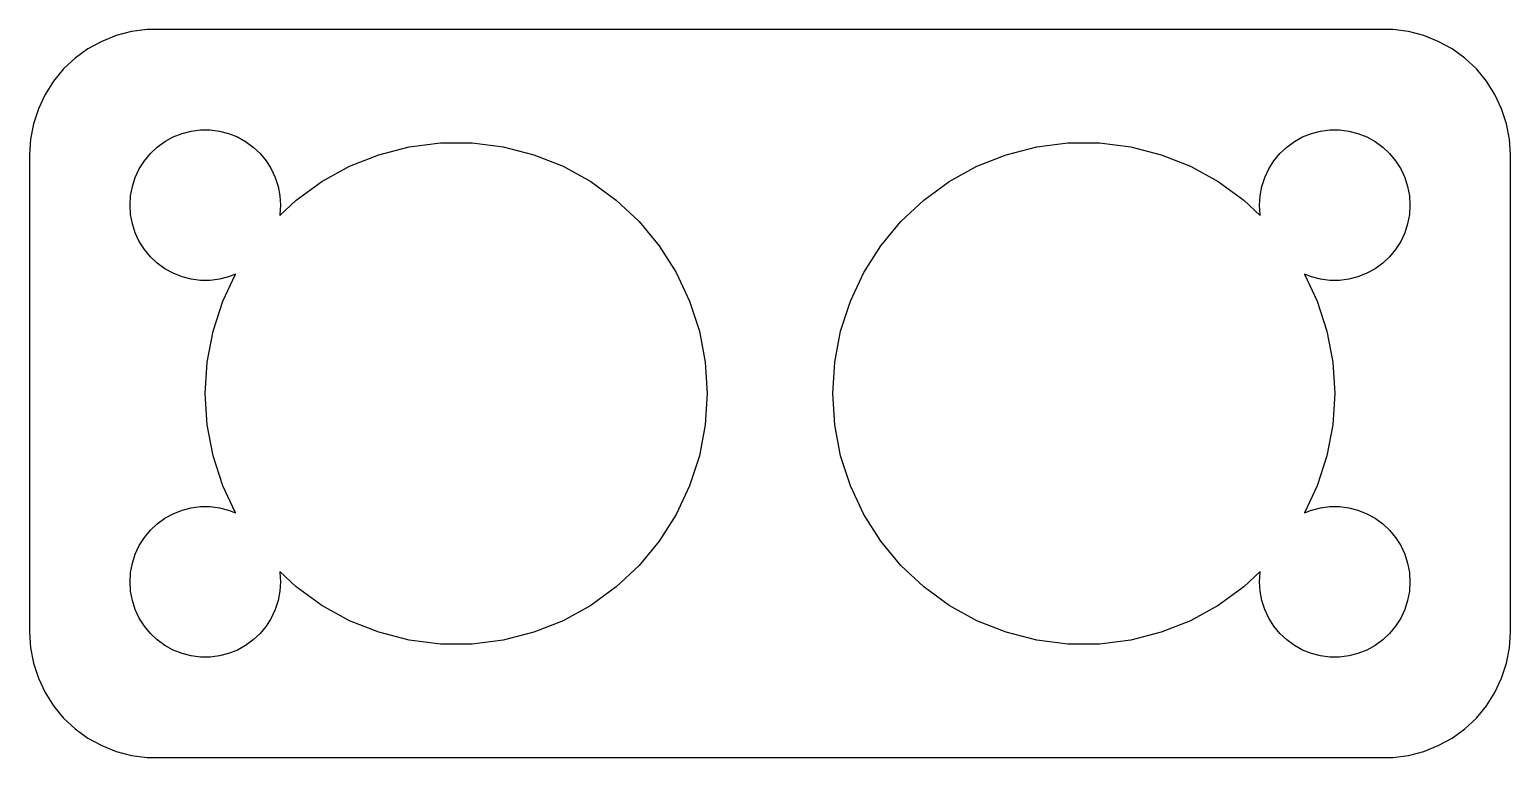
# Model space of a CAD drawing. Header units: metres. Extents: x -29.5 to 29.5, y -14.5 to 14.5.
import ezdxf

# ---------------------------------------------------------------- set-up
doc = ezdxf.new("R2010")
doc.units = ezdxf.units.M

msp = doc.modelspace()

# ---------------------------------------------------------------- linework, layer by layer
for p, q in [((-26.0451, 14.2553), (-26.6289, 14.0241)), ((-25.4369, 14.4114), (-26.0451, 14.2553)), ((-24.8139, 14.4901), (-25.4369, 14.4114)), ((24.8139, 14.4901), (-24.8139, 14.4901)), ((25.4369, 14.4114), (24.8139, 14.4901)), ((26.0451, 14.2553), (25.4369, 14.4114)), ((26.6289, 14.0241), (26.0451, 14.2553)), ((-27.1791, 13.7216), (-27.6871, 13.3526)), ((-26.6289, 14.0241), (-27.1791, 13.7216)), ((27.1791, 13.7216), (26.6289, 14.0241)), ((27.6871, 13.3526), (27.1791, 13.7216)), ((-27.6871, 13.3526), (-28.1448, 12.9227)), ((28.1448, 12.9227), (27.6871, 13.3526)), ((-28.5451, 12.4389), (-28.8815, 11.9088)), ((-28.1448, 12.9227), (-28.5451, 12.4389)), ((28.5451, 12.4389), (28.1448, 12.9227)), ((28.8815, 11.9088), (28.5451, 12.4389)), ((-28.8815, 11.9088), (-29.1489, 11.3406)), ((29.1489, 11.3406), (28.8815, 11.9088)), ((-29.1489, 11.3406), (-29.3429, 10.7434)), ((29.3429, 10.7434), (29.1489, 11.3406)), ((-29.3429, 10.7434), (-29.4606, 10.1267)), ((29.4606, 10.1267), (29.3429, 10.7434)), ((-29.4606, 10.1267), (-29.5, 9.5)), ((-24.4123, 9.81154), (-24.1075, 10.033)), ((-24.1075, 10.033), (-23.7773, 10.2145)), ((-23.7773, 10.2145), (-23.427, 10.3532)), ((-23.427, 10.3532), (-23.0621, 10.4469)), ((-23.0621, 10.4469), (-22.6884, 10.4941)), ((-22.6884, 10.4941), (-22.3116, 10.4941)), ((-22.3116, 10.4941), (-21.9379, 10.4469)), ((-21.9379, 10.4469), (-21.5729, 10.3532)), ((-21.5729, 10.3532), (-21.2227, 10.2145)), ((-21.2227, 10.2145), (-20.8925, 10.033)), ((-20.8925, 10.033), (-20.5877, 9.81154)), ((20.5877, 9.81154), (20.8925, 10.033)), ((20.8925, 10.033), (21.2227, 10.2145)), ((21.2227, 10.2145), (21.5729, 10.3532)), ((21.5729, 10.3532), (21.9379, 10.4469)), ((21.9379, 10.4469), (22.3116, 10.4941)), ((22.3116, 10.4941), (22.6884, 10.4941)), ((22.6884, 10.4941), (23.0621, 10.4469)), ((23.0621, 10.4469), (23.427, 10.3532)), ((23.427, 10.3532), (23.7773, 10.2145)), ((23.7773, 10.2145), (24.1075, 10.033)), ((24.1075, 10.033), (24.4123, 9.81154)), ((29.5, 9.5), (29.4606, 10.1267)), ((-29.5, 9.5), (-29.5, -9.5)), ((-24.927, 9.26335), (-24.6869, 9.55363)), ((-24.6869, 9.55363), (-24.4123, 9.81154)), ((-20.5877, 9.81154), (-20.3131, 9.55363)), ((-20.3131, 9.55363), (-20.0729, 9.26335)), ((-16.7578, 9.04826), (-15.5902, 9.51056)), ((-15.5902, 9.51056), (-14.3738, 9.82286)), ((-14.3738, 9.82286), (-13.1279, 9.98026)), ((-13.1279, 9.98026), (-11.8721, 9.98026)), ((-11.8721, 9.98026), (-10.6262, 9.82286)), ((-10.6262, 9.82286), (-9.40982, 9.51056)), ((-9.40982, 9.51056), (-8.2422, 9.04826)), ((8.2422, 9.04826), (9.40982, 9.51056)), ((9.40982, 9.51056), (10.6262, 9.82286)), ((10.6262, 9.82286), (11.8721, 9.98026)), ((11.8721, 9.98026), (13.1279, 9.98026)), ((13.1279, 9.98026), (14.3738, 9.82286)), ((14.3738, 9.82286), (15.5902, 9.51056)), ((15.5902, 9.51056), (16.7578, 9.04826)), ((20.0729, 9.26335), (20.3131, 9.55363)), ((20.3131, 9.55363), (20.5877, 9.81154)), ((24.4123, 9.81154), (24.6869, 9.55363)), ((24.6869, 9.55363), (24.927, 9.26335)), ((29.5, -9.5), (29.5, 9.5)), ((-25.2893, 8.60437), (-25.1289, 8.94525)), ((-25.1289, 8.94525), (-24.927, 9.26335)), ((-20.0729, 9.26335), (-19.8711, 8.94525)), ((-19.8711, 8.94525), (-19.7107, 8.60437)), ((-17.8583, 8.44327), (-16.7578, 9.04826)), ((-8.2422, 9.04826), (-7.14172, 8.44327)), ((7.14172, 8.44327), (8.2422, 9.04826)), ((16.7578, 9.04826), (17.8583, 8.44327)), ((19.7107, 8.60437), (19.8711, 8.94525)), ((19.8711, 8.94525), (20.0729, 9.26335)), ((24.927, 9.26335), (25.1289, 8.94525)), ((25.1289, 8.94525), (25.2893, 8.60437)), ((-25.4057, 8.24606), (-25.2893, 8.60437)), ((-19.7107, 8.60437), (-19.5942, 8.24606)), ((-18.8742, 7.70512), (-17.8583, 8.44327)), ((-7.14172, 8.44327), (-6.12575, 7.70512)), ((6.12575, 7.70512), (7.14172, 8.44327)), ((17.8583, 8.44327), (18.8742, 7.70512)), ((19.5942, 8.24606), (19.7107, 8.60437)), ((25.2893, 8.60437), (25.4057, 8.24606)), ((-25.5, 7.5), (-25.4763, 7.87599)), ((-25.4763, 7.87599), (-25.4057, 8.24606)), ((-19.5942, 8.24606), (-19.5237, 7.87599)), ((-19.5303, 7.08902), (-18.8742, 7.70512)), ((-19.5237, 7.87599), (-19.5, 7.5)), ((-6.12575, 7.70512), (-5.21031, 6.84546)), ((5.21031, 6.84546), (6.12575, 7.70512)), ((18.8742, 7.70512), (19.5303, 7.08902)), ((19.5, 7.5), (19.5237, 7.87599)), ((19.5237, 7.87599), (19.5942, 8.24606)), ((25.4057, 8.24606), (25.4763, 7.87599)), ((25.4763, 7.87599), (25.5, 7.5)), ((-25.4763, 7.12399), (-25.5, 7.5)), ((-25.4057, 6.75392), (-25.4763, 7.12399)), ((-19.5237, 7.12399), (-19.5303, 7.08902)), ((-19.5, 7.5), (-19.5237, 7.12399)), ((19.5237, 7.12399), (19.5, 7.5)), ((19.5303, 7.08902), (19.5237, 7.12399)), ((25.4763, 7.12399), (25.4057, 6.75392)), ((25.5, 7.5), (25.4763, 7.12399)), ((-25.2893, 6.39561), (-25.4057, 6.75392)), ((-5.21031, 6.84546), (-4.40982, 5.87784)), ((4.40982, 5.87784), (5.21031, 6.84546)), ((25.4057, 6.75392), (25.2893, 6.39561)), ((-25.1289, 6.05473), (-25.2893, 6.39561)), ((-24.927, 5.73663), (-25.1289, 6.05473)), ((25.1289, 6.05473), (24.927, 5.73663)), ((25.2893, 6.39561), (25.1289, 6.05473)), ((-24.6869, 5.44635), (-24.927, 5.73663)), ((-24.4123, 5.18845), (-24.6869, 5.44635)), ((-4.40982, 5.87784), (-3.73692, 4.81754)), ((3.73692, 4.81754), (4.40982, 5.87784)), ((24.6869, 5.44635), (24.4123, 5.18845)), ((24.927, 5.73663), (24.6869, 5.44635)), ((-24.1075, 4.96701), (-24.4123, 5.18845)), ((-23.7773, 4.78551), (-24.1075, 4.96701)), ((-23.427, 4.64682), (-23.7773, 4.78551)), ((-21.7978, 3.68124), (-21.2908, 4.75851)), ((-21.2908, 4.75851), (-21.5729, 4.64682)), ((-3.73692, 4.81754), (-3.20222, 3.68124)), ((3.20222, 3.68124), (3.73692, 4.81754)), ((21.5729, 4.64682), (21.2908, 4.75851)), ((21.2908, 4.75851), (21.7978, 3.68124)), ((23.7773, 4.78551), (23.427, 4.64682)), ((24.1075, 4.96701), (23.7773, 4.78551)), ((24.4123, 5.18845), (24.1075, 4.96701)), ((-23.0621, 4.55313), (-23.427, 4.64682)), ((-22.6884, 4.50591), (-23.0621, 4.55313)), ((-22.3116, 4.50591), (-22.6884, 4.50591)), ((-21.9379, 4.55313), (-22.3116, 4.50591)), ((-21.5729, 4.64682), (-21.9379, 4.55313)), ((21.9379, 4.55313), (21.5729, 4.64682)), ((22.3116, 4.50591), (21.9379, 4.55313)), ((22.6884, 4.50591), (22.3116, 4.50591)), ((23.0621, 4.55313), (22.6884, 4.50591)), ((23.427, 4.64682), (23.0621, 4.55313)), ((-22.1858, 2.48689), (-21.7978, 3.68124)), ((-3.20222, 3.68124), (-2.81416, 2.48689)), ((2.81416, 2.48689), (3.20222, 3.68124)), ((21.7978, 3.68124), (22.1858, 2.48689)), ((-22.4211, 1.25333), (-22.1858, 2.48689)), ((-2.81416, 2.48689), (-2.57884, 1.25333)), ((2.57884, 1.25333), (2.81416, 2.48689)), ((22.1858, 2.48689), (22.4211, 1.25333)), ((-22.5, 0), (-22.4211, 1.25333)), ((-2.57884, 1.25333), (-2.5, 0)), ((2.5, 0), (2.57884, 1.25333)), ((22.4211, 1.25333), (22.5, 0)), ((-22.4211, -1.25333), (-22.5, 0)), ((-2.5, 0), (-2.57884, -1.25333)), ((2.57884, -1.25333), (2.5, 0)), ((22.5, 0), (22.4211, -1.25333)), ((-22.1858, -2.48689), (-22.4211, -1.25333)), ((-2.57884, -1.25333), (-2.81416, -2.48689)), ((2.81416, -2.48689), (2.57884, -1.25333)), ((22.4211, -1.25333), (22.1858, -2.48689)), ((-21.7978, -3.68124), (-22.1858, -2.48689)), ((-2.81416, -2.48689), (-3.20222, -3.68124)), ((3.20222, -3.68124), (2.81416, -2.48689)), ((22.1858, -2.48689), (21.7978, -3.68124)), ((-21.2908, -4.75851), (-21.7978, -3.68124)), ((-3.20222, -3.68124), (-3.73692, -4.81754)), ((3.73692, -4.81754), (3.20222, -3.68124)), ((21.7978, -3.68124), (21.2908, -4.75851)), ((-23.7773, -4.78551), (-23.427, -4.64682)), ((-23.427, -4.64682), (-23.0621, -4.55313)), ((-23.0621, -4.55313), (-22.6884, -4.50591)), ((-22.6884, -4.50591), (-22.3116, -4.50591)), ((-22.3116, -4.50591), (-21.9379, -4.55313)), ((-21.9379, -4.55313), (-21.5729, -4.64682)), ((-21.5729, -4.64682), (-21.2908, -4.75851)), ((21.2908, -4.75851), (21.5729, -4.64682)), ((21.5729, -4.64682), (21.9379, -4.55313)), ((21.9379, -4.55313), (22.3116, -4.50591)), ((22.3116, -4.50591), (22.6884, -4.50591)), ((22.6884, -4.50591), (23.0621, -4.55313)), ((23.0621, -4.55313), (23.427, -4.64682)), ((23.427, -4.64682), (23.7773, -4.78551)), ((-24.6869, -5.44635), (-24.4123, -5.18845)), ((-24.4123, -5.18845), (-24.1075, -4.96701)), ((-24.1075, -4.96701), (-23.7773, -4.78551)), ((-3.73692, -4.81754), (-4.40982, -5.87784)), ((4.40982, -5.87784), (3.73692, -4.81754)), ((23.7773, -4.78551), (24.1075, -4.96701)), ((24.1075, -4.96701), (24.4123, -5.18845)), ((24.4123, -5.18845), (24.6869, -5.44635)), ((-25.1289, -6.05473), (-24.927, -5.73663)), ((-24.927, -5.73663), (-24.6869, -5.44635)), ((-4.40982, -5.87784), (-5.21031, -6.84546)), ((5.21031, -6.84546), (4.40982, -5.87784)), ((24.6869, -5.44635), (24.927, -5.73663)), ((24.927, -5.73663), (25.1289, -6.05473)), ((-25.4057, -6.75392), (-25.2893, -6.39561)), ((-25.2893, -6.39561), (-25.1289, -6.05473)), ((25.1289, -6.05473), (25.2893, -6.39561)), ((25.2893, -6.39561), (25.4057, -6.75392)), ((-25.4763, -7.12399), (-25.4057, -6.75392)), ((-5.21031, -6.84546), (-6.12575, -7.70512)), ((6.12575, -7.70512), (5.21031, -6.84546)), ((25.4057, -6.75392), (25.4763, -7.12399)), ((-25.5, -7.5), (-25.4763, -7.12399)), ((-25.4763, -7.87599), (-25.5, -7.5)), ((-18.8742, -7.70512), (-19.5303, -7.08902)), ((-19.5303, -7.08902), (-19.5237, -7.12399)), ((-19.5237, -7.12399), (-19.5, -7.5)), ((-19.5, -7.5), (-19.5237, -7.87599)), ((19.5303, -7.08902), (18.8742, -7.70512)), ((19.5, -7.5), (19.5237, -7.12399)), ((19.5237, -7.87599), (19.5, -7.5)), ((19.5237, -7.12399), (19.5303, -7.08902)), ((25.4763, -7.12399), (25.5, -7.5)), ((25.5, -7.5), (25.4763, -7.87599)), ((-25.4057, -8.24606), (-25.4763, -7.87599)), ((-25.2893, -8.60437), (-25.4057, -8.24606)), ((-19.5942, -8.24606), (-19.7107, -8.60437)), ((-19.5237, -7.87599), (-19.5942, -8.24606)), ((-17.8583, -8.44327), (-18.8742, -7.70512)), ((-6.12575, -7.70512), (-7.14172, -8.44327)), ((7.14172, -8.44327), (6.12575, -7.70512)), ((18.8742, -7.70512), (17.8583, -8.44327)), ((19.5942, -8.24606), (19.5237, -7.87599)), ((19.7107, -8.60437), (19.5942, -8.24606)), ((25.4057, -8.24606), (25.2893, -8.60437)), ((25.4763, -7.87599), (25.4057, -8.24606)), ((-25.1289, -8.94525), (-25.2893, -8.60437)), ((-19.7107, -8.60437), (-19.8711, -8.94525)), ((-16.7578, -9.04826), (-17.8583, -8.44327)), ((-7.14172, -8.44327), (-8.2422, -9.04826)), ((8.2422, -9.04826), (7.14172, -8.44327)), ((17.8583, -8.44327), (16.7578, -9.04826)), ((19.8711, -8.94525), (19.7107, -8.60437)), ((25.2893, -8.60437), (25.1289, -8.94525)), ((-24.927, -9.26335), (-25.1289, -8.94525)), ((-24.6869, -9.55363), (-24.927, -9.26335)), ((-20.0729, -9.26335), (-20.3131, -9.55363)), ((-19.8711, -8.94525), (-20.0729, -9.26335)), ((-15.5902, -9.51056), (-16.7578, -9.04826)), ((-8.2422, -9.04826), (-9.40982, -9.51056)), ((9.40982, -9.51056), (8.2422, -9.04826)), ((16.7578, -9.04826), (15.5902, -9.51056)), ((20.0729, -9.26335), (19.8711, -8.94525)), ((20.3131, -9.55363), (20.0729, -9.26335)), ((24.927, -9.26335), (24.6869, -9.55363)), ((25.1289, -8.94525), (24.927, -9.26335)), ((-29.5, -9.5), (-29.4606, -10.1267)), ((-24.4123, -9.81154), (-24.6869, -9.55363)), ((-24.1075, -10.033), (-24.4123, -9.81154)), ((-20.5877, -9.81154), (-20.8925, -10.033)), ((-20.3131, -9.55363), (-20.5877, -9.81154)), ((-14.3738, -9.82286), (-15.5902, -9.51056)), ((-13.1279, -9.98026), (-14.3738, -9.82286)), ((-11.8721, -9.98026), (-13.1279, -9.98026)), ((-10.6262, -9.82286), (-11.8721, -9.98026)), ((-9.40982, -9.51056), (-10.6262, -9.82286)), ((10.6262, -9.82286), (9.40982, -9.51056)), ((11.8721, -9.98026), (10.6262, -9.82286)), ((13.1279, -9.98026), (11.8721, -9.98026)), ((14.3738, -9.82286), (13.1279, -9.98026)), ((15.5902, -9.51056), (14.3738, -9.82286)), ((20.5877, -9.81154), (20.3131, -9.55363)), ((20.8925, -10.033), (20.5877, -9.81154)), ((24.4123, -9.81154), (24.1075, -10.033)), ((24.6869, -9.55363), (24.4123, -9.81154)), ((29.4606, -10.1267), (29.5, -9.5)), ((-29.4606, -10.1267), (-29.3429, -10.7434)), ((-23.7773, -10.2145), (-24.1075, -10.033)), ((-23.427, -10.3532), (-23.7773, -10.2145)), ((-23.0621, -10.4469), (-23.427, -10.3532)), ((-22.6884, -10.4941), (-23.0621, -10.4469)), ((-22.3116, -10.4941), (-22.6884, -10.4941)), ((-21.9379, -10.4469), (-22.3116, -10.4941)), ((-21.5729, -10.3532), (-21.9379, -10.4469)), ((-21.2227, -10.2145), (-21.5729, -10.3532)), ((-20.8925, -10.033), (-21.2227, -10.2145)), ((21.2227, -10.2145), (20.8925, -10.033)), ((21.5729, -10.3532), (21.2227, -10.2145)), ((21.9379, -10.4469), (21.5729, -10.3532)), ((22.3116, -10.4941), (21.9379, -10.4469)), ((22.6884, -10.4941), (22.3116, -10.4941)), ((23.0621, -10.4469), (22.6884, -10.4941)), ((23.427, -10.3532), (23.0621, -10.4469)), ((23.7773, -10.2145), (23.427, -10.3532)), ((24.1075, -10.033), (23.7773, -10.2145)), ((29.3429, -10.7434), (29.4606, -10.1267)), ((-29.3429, -10.7434), (-29.1489, -11.3406)), ((29.1489, -11.3406), (29.3429, -10.7434)), ((-29.1489, -11.3406), (-28.8815, -11.9088)), ((28.8815, -11.9088), (29.1489, -11.3406)), ((-28.8815, -11.9088), (-28.5451, -12.4389)), ((28.5451, -12.4389), (28.8815, -11.9088)), ((-28.5451, -12.4389), (-28.1448, -12.9227)), ((-28.1448, -12.9227), (-27.6871, -13.3526)), ((27.6871, -13.3526), (28.1448, -12.9227)), ((28.1448, -12.9227), (28.5451, -12.4389)), ((-27.6871, -13.3526), (-27.1791, -13.7216)), ((27.1791, -13.7216), (27.6871, -13.3526)), ((-27.1791, -13.7216), (-26.6289, -14.0241)), ((-26.6289, -14.0241), (-26.0451, -14.2553)), ((26.0451, -14.2553), (26.6289, -14.0241)), ((26.6289, -14.0241), (27.1791, -13.7216)), ((-26.0451, -14.2553), (-25.4369, -14.4114)), ((-25.4369, -14.4114), (-24.8139, -14.4901)), ((-24.8139, -14.4901), (24.8139, -14.4901)), ((24.8139, -14.4901), (25.4369, -14.4114)), ((25.4369, -14.4114), (26.0451, -14.2553))]:
    msp.add_line(p, q)

doc.saveas('drawing.dxf')
